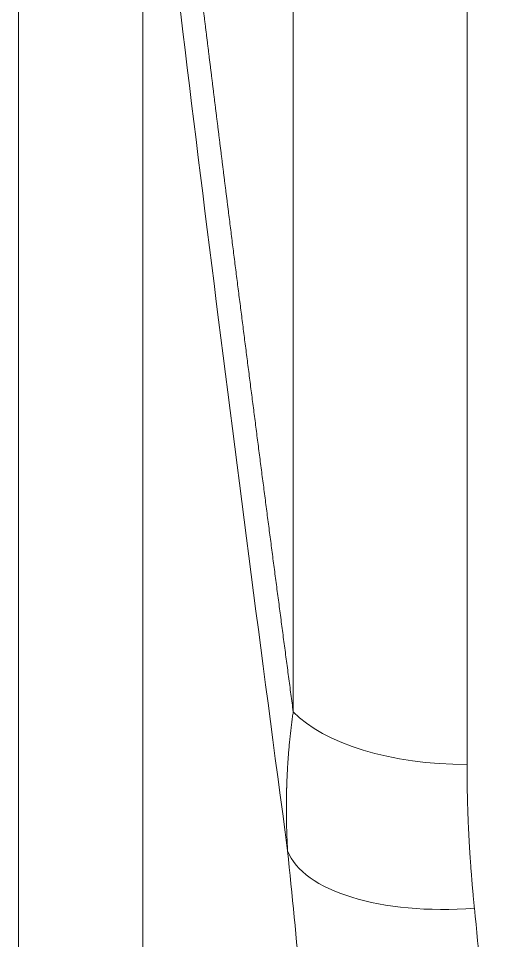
# Model space of a CAD drawing. Header units: millimetres. Extents: x 4664 to 8864, y -38 to 2932.
# Drawn here: x 7941.33 to 7944.56, y 2246.3 to 2252.63 of the extents above; entities that cross this region are included whole.
import ezdxf

# ---------------------------------------------------------------- set-up
doc = ezdxf.new("R2010")
doc.units = ezdxf.units.MM

msp = doc.modelspace()

# ---------------------------------------------------------------- linework, layer by layer
at = {"lineweight": 5}
for p, q in [((7944.4175, 2271.1336), (7944.4175, 2247.5065)), ((7943.2229, 2247.8684), (7943.2229, 2270.7219)), ((7942.1896, 2240.3411), (7942.1896, 2254.8477)), ((7941.3336, 2254.6732), (7941.3336, 2240.8271))]:
    msp.add_line(p, q, dxfattribs=at)
for centre, major_axis, ratio, start_param, end_param in [((7950.7991, 2233.0242), (-8.8397, 54.288), 0.099808, 1.14091, 1.295848), ((7944.4175, 2248.1137), (1.3059, 0), 0.464995, 3.557424, 4.712389), ((7944.4683, 2247.109), (1.2997, 0.1275), 0.449509, 3.258878, 4.668333), ((7955.1069, 2213.9856), (-11.2017, 72.9659), 0.103887, 1.086708, 1.100708), ((7956.3909, 2214.1807), (-11.2061, 71.6594), 0.105691, 1.086129, 1.10013)]:
    msp.add_ellipse(centre, major_axis=major_axis, ratio=ratio, start_param=start_param, end_param=end_param, dxfattribs=at)
for points, knots in [([(7942.3685, 2254.6634), (7942.3697, 2254.6531), (7942.3721, 2254.6327), (7942.3757, 2254.602), (7942.3793, 2254.5713), (7942.3829, 2254.5405), (7942.3865, 2254.5098), (7942.3902, 2254.479), (7942.3938, 2254.4483), (7942.3975, 2254.4175), (7942.4011, 2254.3867), (7942.4047, 2254.3559), (7942.4084, 2254.325), (7942.4121, 2254.2942), (7942.4157, 2254.2633), (7942.4194, 2254.2324), (7942.423, 2254.2015), (7942.4267, 2254.1706), (7942.4304, 2254.1397), (7942.4341, 2254.1087), (7942.4378, 2254.0778), (7942.4415, 2254.0468), (7942.4451, 2254.0158), (7942.4488, 2253.9848), (7942.4526, 2253.9537), (7942.4563, 2253.9227), (7942.46, 2253.8916), (7942.4637, 2253.8606), (7942.4674, 2253.8295), (7942.4711, 2253.7984), (7942.4749, 2253.7673), (7942.4786, 2253.7361), (7942.4823, 2253.705), (7942.4861, 2253.6738), (7942.4898, 2253.6426), (7942.4936, 2253.6114), (7942.4973, 2253.5802), (7942.5011, 2253.549), (7942.5048, 2253.5178), (7942.5086, 2253.4865), (7942.5124, 2253.4552), (7942.5161, 2253.4239), (7942.5199, 2253.3926), (7942.5237, 2253.3613), (7942.5275, 2253.33), (7942.5313, 2253.2986), (7942.5351, 2253.2673), (7942.5389, 2253.2359), (7942.5427, 2253.2045), (7942.5465, 2253.1731), (7942.5503, 2253.1416), (7942.5541, 2253.1102), (7942.558, 2253.0787), (7942.5618, 2253.0473), (7942.5656, 2253.0158), (7942.5694, 2252.9843), (7942.5733, 2252.9528), (7942.5771, 2252.9212), (7942.581, 2252.8897), (7942.5848, 2252.8581), (7942.5887, 2252.8265), (7942.5925, 2252.7949), (7942.5964, 2252.7633), (7942.6003, 2252.7317), (7942.6042, 2252.7001), (7942.608, 2252.6684), (7942.6119, 2252.6367), (7942.6158, 2252.6051), (7942.6197, 2252.5734), (7942.6236, 2252.5416), (7942.6275, 2252.5099), (7942.6314, 2252.4782), (7942.6353, 2252.4464), (7942.6392, 2252.4146), (7942.6431, 2252.3828), (7942.647, 2252.351), (7942.651, 2252.3192), (7942.6549, 2252.2874), (7942.6588, 2252.2555), (7942.6628, 2252.2237), (7942.6667, 2252.1918), (7942.6706, 2252.1599), (7942.6746, 2252.128), (7942.6785, 2252.0961), (7942.6825, 2252.0641), (7942.6865, 2252.0322), (7942.6904, 2252.0002), (7942.6944, 2251.9682), (7942.6984, 2251.9362), (7942.7024, 2251.9042), (7942.7063, 2251.8722), (7942.7103, 2251.8401), (7942.7143, 2251.8081), (7942.7183, 2251.776), (7942.7223, 2251.7439), (7942.7263, 2251.7118), (7942.7303, 2251.6797), (7942.7343, 2251.6476), (7942.7384, 2251.6154), (7942.7424, 2251.5833), (7942.7464, 2251.5511), (7942.7504, 2251.5189), (7942.7545, 2251.4867), (7942.7585, 2251.4545), (7942.7625, 2251.4223), (7942.7666, 2251.39), (7942.7706, 2251.3578), (7942.7747, 2251.3255), (7942.7798, 2251.2848), (7942.786, 2251.2356), (7942.7933, 2251.178), (7942.8005, 2251.1204), (7942.8078, 2251.0627), (7942.8151, 2251.0049), (7942.8224, 2250.9471), (7942.8298, 2250.8892), (7942.8371, 2250.8313), (7942.8445, 2250.7733), (7942.8518, 2250.7153), (7942.8592, 2250.6572), (7942.8666, 2250.5991), (7942.874, 2250.5409), (7942.8815, 2250.4826), (7942.8889, 2250.4243), (7942.8964, 2250.366), (7942.9038, 2250.3076), (7942.9113, 2250.2491), (7942.9188, 2250.1906), (7942.9264, 2250.132), (7942.9339, 2250.0734), (7942.9414, 2250.0148), (7942.949, 2249.956), (7942.9566, 2249.8973), (7942.9642, 2249.8384), (7942.9718, 2249.7796), (7942.9794, 2249.7206), (7942.987, 2249.6616), (7942.9947, 2249.6026), (7943.0023, 2249.5435), (7943.01, 2249.4844), (7943.0177, 2249.4252), (7943.0254, 2249.366), (7943.0331, 2249.3067), (7943.0409, 2249.2473), (7943.0486, 2249.1879), (7943.0564, 2249.1285), (7943.0642, 2249.069), (7943.072, 2249.0094), (7943.0798, 2248.9498), (7943.0876, 2248.8902), (7943.0955, 2248.8305), (7943.1033, 2248.7707), (7943.1112, 2248.7109), (7943.1191, 2248.6511), (7943.127, 2248.5912), (7943.1349, 2248.5312), (7943.1428, 2248.4712), (7943.1507, 2248.4111), (7943.1587, 2248.351), (7943.1667, 2248.2909), (7943.1746, 2248.2307), (7943.1826, 2248.1704), (7943.1907, 2248.1101), (7943.1987, 2248.0498), (7943.2067, 2247.9894), (7943.2148, 2247.9289), (7943.2202, 2247.8886), (7943.2229, 2247.8684)], [0, 0, 0, 0, 0.004598, 0.009198, 0.013799, 0.018402, 0.023006, 0.027612, 0.032219, 0.036828, 0.041437, 0.046049, 0.050662, 0.055276, 0.059892, 0.064509, 0.069127, 0.073747, 0.078369, 0.082992, 0.087616, 0.092242, 0.096869, 0.101498, 0.106128, 0.110759, 0.115392, 0.120026, 0.124662, 0.129299, 0.133938, 0.138578, 0.14322, 0.147863, 0.152507, 0.157153, 0.1618, 0.166449, 0.171099, 0.17575, 0.180403, 0.185057, 0.189713, 0.19437, 0.199029, 0.203689, 0.20835, 0.213013, 0.217678, 0.222343, 0.22701, 0.231679, 0.236349, 0.24102, 0.245693, 0.250367, 0.255043, 0.25972, 0.264398, 0.269078, 0.273759, 0.278442, 0.283126, 0.287811, 0.292498, 0.297187, 0.301876, 0.306567, 0.31126, 0.315954, 0.320649, 0.325346, 0.330044, 0.334744, 0.339445, 0.344147, 0.348851, 0.353556, 0.358262, 0.36297, 0.36768, 0.37239, 0.377102, 0.381816, 0.386531, 0.391247, 0.395965, 0.400684, 0.405404, 0.410126, 0.41485, 0.419574, 0.4243, 0.429028, 0.433757, 0.438487, 0.443218, 0.447951, 0.452686, 0.457422, 0.462159, 0.466897, 0.471637, 0.476379, 0.481121, 0.485865, 0.490611, 0.495358, 0.500106, 0.508566, 0.517032, 0.525504, 0.533981, 0.542464, 0.550952, 0.559447, 0.567946, 0.576452, 0.584963, 0.593479, 0.602002, 0.610529, 0.619063, 0.627602, 0.636146, 0.644697, 0.653252, 0.661814, 0.670381, 0.678953, 0.687531, 0.696115, 0.704704, 0.713298, 0.721899, 0.730504, 0.739116, 0.747732, 0.756355, 0.764982, 0.773616, 0.782255, 0.790899, 0.799549, 0.808204, 0.816865, 0.825531, 0.834203, 0.84288, 0.851563, 0.860251, 0.868945, 0.877644, 0.886348, 0.895058, 0.903773, 0.912494, 0.92122, 0.929952, 0.938689, 0.947432, 0.95618, 0.964933, 0.973692, 0.982456, 0.991225, 1, 1, 1, 1]), ([(7943.1843, 2246.9141), (7943.1841, 2246.9174), (7943.1837, 2246.9241), (7943.1832, 2246.9341), (7943.1826, 2246.9441), (7943.1821, 2246.954), (7943.1816, 2246.9638), (7943.1812, 2246.9735), (7943.1807, 2246.9832), (7943.1803, 2246.9929), (7943.1799, 2247.0024), (7943.1795, 2247.0119), (7943.1792, 2247.0214), (7943.1788, 2247.0307), (7943.1785, 2247.04), (7943.1782, 2247.0493), (7943.1779, 2247.0585), (7943.1777, 2247.0676), (7943.1774, 2247.0766), (7943.1772, 2247.0856), (7943.177, 2247.0945), (7943.1768, 2247.1034), (7943.1766, 2247.1122), (7943.1765, 2247.1209), (7943.1763, 2247.1296), (7943.1762, 2247.1382), (7943.1761, 2247.1468), (7943.176, 2247.1552), (7943.1759, 2247.1636), (7943.1759, 2247.172), (7943.1758, 2247.1803), (7943.1758, 2247.1885), (7943.1758, 2247.1967), (7943.1758, 2247.2048), (7943.1758, 2247.2128), (7943.1758, 2247.2208), (7943.1758, 2247.2287), (7943.1759, 2247.2365), (7943.1759, 2247.2443), (7943.176, 2247.252), (7943.1761, 2247.2596), (7943.1762, 2247.2672), (7943.1763, 2247.2748), (7943.1764, 2247.2822), (7943.1765, 2247.2896), (7943.1766, 2247.2969), (7943.1768, 2247.3042), (7943.1769, 2247.3114), (7943.1771, 2247.3186), (7943.1773, 2247.3256), (7943.1774, 2247.3327), (7943.1776, 2247.3396), (7943.1778, 2247.3465), (7943.178, 2247.3533), (7943.1782, 2247.3601), (7943.1785, 2247.3668), (7943.1787, 2247.3734), (7943.1789, 2247.38), (7943.1792, 2247.3865), (7943.1796, 2247.3984), (7943.1803, 2247.4158), (7943.1814, 2247.4384), (7943.1825, 2247.4609), (7943.1838, 2247.4832), (7943.1851, 2247.5053), (7943.1866, 2247.5271), (7943.1881, 2247.5488), (7943.1897, 2247.5703), (7943.1914, 2247.5916), (7943.1932, 2247.6126), (7943.195, 2247.6335), (7943.197, 2247.6542), (7943.199, 2247.6746), (7943.2011, 2247.6949), (7943.2032, 2247.715), (7943.2055, 2247.7348), (7943.2078, 2247.7545), (7943.2101, 2247.774), (7943.2126, 2247.7933), (7943.215, 2247.8123), (7943.2176, 2247.8312), (7943.2202, 2247.8499), (7943.222, 2247.8623), (7943.2229, 2247.8684)], [0, 0, 0, 0, 0.010504, 0.020942, 0.031314, 0.04162, 0.051859, 0.062032, 0.072138, 0.082179, 0.092153, 0.102061, 0.111902, 0.121678, 0.131387, 0.14103, 0.150607, 0.160118, 0.169563, 0.178941, 0.188253, 0.1975, 0.20668, 0.215794, 0.224842, 0.233824, 0.24274, 0.251589, 0.260373, 0.269091, 0.277743, 0.286329, 0.294849, 0.303303, 0.311691, 0.320013, 0.32827, 0.33646, 0.344585, 0.352644, 0.360636, 0.368564, 0.376425, 0.38422, 0.39195, 0.399614, 0.407213, 0.414745, 0.422212, 0.429613, 0.436949, 0.444219, 0.451423, 0.458562, 0.465635, 0.472642, 0.479584, 0.486461, 0.493272, 0.500017, 0.523972, 0.547725, 0.571276, 0.594624, 0.617771, 0.640716, 0.663458, 0.686, 0.708339, 0.730477, 0.752414, 0.77415, 0.795684, 0.817018, 0.83815, 0.859082, 0.879814, 0.900345, 0.920676, 0.940807, 0.960738, 0.980469, 1, 1, 1, 1]), ([(7944.4175, 2247.5065), (7944.4175, 2247.5016), (7944.4175, 2247.492), (7944.4175, 2247.4775), (7944.4176, 2247.463), (7944.4177, 2247.4485), (7944.4178, 2247.4339), (7944.4179, 2247.4194), (7944.4181, 2247.4048), (7944.4182, 2247.3902), (7944.4184, 2247.3756), (7944.4187, 2247.361), (7944.4189, 2247.3464), (7944.4192, 2247.3318), (7944.4195, 2247.3171), (7944.4198, 2247.3024), (7944.4201, 2247.2878), (7944.4205, 2247.2731), (7944.4209, 2247.2584), (7944.4213, 2247.2436), (7944.4217, 2247.2289), (7944.4222, 2247.2141), (7944.4226, 2247.1994), (7944.4231, 2247.1846), (7944.4237, 2247.1698), (7944.4242, 2247.155), (7944.4248, 2247.1401), (7944.4254, 2247.1253), (7944.426, 2247.1105), (7944.4266, 2247.0956), (7944.4273, 2247.0807), (7944.428, 2247.0658), (7944.4287, 2247.0509), (7944.4294, 2247.036), (7944.4302, 2247.021), (7944.431, 2247.0061), (7944.4318, 2246.9911), (7944.4326, 2246.9761), (7944.4335, 2246.9611), (7944.4343, 2246.9461), (7944.4352, 2246.9311), (7944.4362, 2246.916), (7944.4371, 2246.901), (7944.4381, 2246.8859), (7944.4391, 2246.8708), (7944.4401, 2246.8557), (7944.4411, 2246.8406), (7944.4422, 2246.8254), (7944.4433, 2246.8103), (7944.4444, 2246.7951), (7944.4455, 2246.78), (7944.4467, 2246.7648), (7944.4479, 2246.7496), (7944.4491, 2246.7343), (7944.4503, 2246.7191), (7944.4515, 2246.7039), (7944.4528, 2246.6886), (7944.4541, 2246.6733), (7944.4554, 2246.658), (7944.4568, 2246.6427), (7944.4581, 2246.6274), (7944.4595, 2246.6121), (7944.4609, 2246.5967), (7944.4624, 2246.5814), (7944.4638, 2246.566), (7944.4653, 2246.5506), (7944.4668, 2246.5352), (7944.4678, 2246.5249), (7944.4683, 2246.5198)], [0, 0, 0, 0, 0.014712, 0.029438, 0.044176, 0.058927, 0.073692, 0.088469, 0.103259, 0.118062, 0.132879, 0.147708, 0.162551, 0.177407, 0.192276, 0.207159, 0.222054, 0.236964, 0.251886, 0.266822, 0.281771, 0.296733, 0.311709, 0.326699, 0.341702, 0.356718, 0.371748, 0.386792, 0.401849, 0.41692, 0.432005, 0.447103, 0.462215, 0.477341, 0.492481, 0.507634, 0.522802, 0.537983, 0.553178, 0.568387, 0.58361, 0.598847, 0.614098, 0.629362, 0.644642, 0.659935, 0.675242, 0.690563, 0.705899, 0.721248, 0.736612, 0.751991, 0.767383, 0.78279, 0.798211, 0.813646, 0.829096, 0.84456, 0.860039, 0.875532, 0.891039, 0.906562, 0.922098, 0.937649, 0.953215, 0.968795, 0.98439, 1, 1, 1, 1])]:
    msp.add_open_spline(points, degree=3, knots=knots, dxfattribs=at)

doc.saveas('drawing.dxf')
